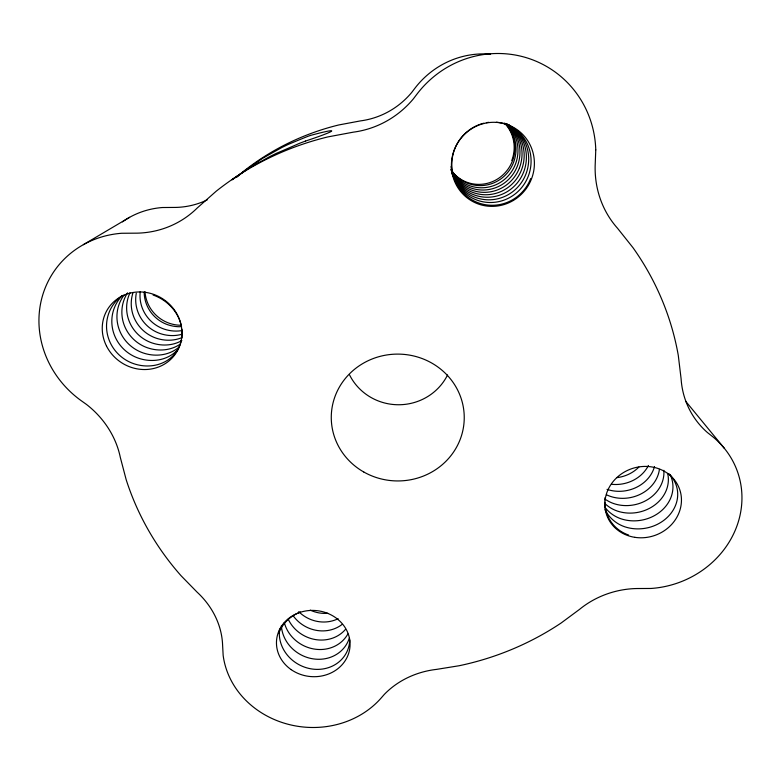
<?xml version="1.0" encoding="UTF-8"?>
<svg xmlns="http://www.w3.org/2000/svg" width="781" height="781" viewBox="0 0 781 781"><rect width="100%" height="100%" fill="white"/><g stroke="black" fill="none" stroke-linecap="round" stroke-linejoin="round"><path stroke-width="1.17" d="M237.141 176.984L243.428 171.429A244.346 236.35 0.7 0 1 338.817 124.95L360.549 120.879A86.086 82.337 82.5 0 0 411.626 92.558L414.496 88.79A87.277 84.963 -66.7 0 1 490.595 54.192M83.372 244.668L129.607 217.323M305.508 141.058L299.357 143.382A55.744 1.787 -23.1 0 1 276.328 153.359L269.835 156.561A55.744 1.035 -29.2 0 1 249.705 167.603L231.967 179.806L262.025 158.67A55.754 1.035 -29.2 0 1 282.058 147.394L288.013 144.524A55.744 1.787 -23.1 0 1 307.909 136.324L310.447 135.435M685.679 401.258L724.348 448.323M122.422 221.872A83.957 79.359 36.4 0 1 162.448 207.521L175.686 207.424A83.997 79.232 55.9 0 0 207.356 199.809M180.753 325.238A34.794 32.929 35.9 0 1 145.041 291.733M506.02 124.101A36.111 35.213 -65.8 0 1 502.261 175.52A36.111 35.213 -65.8 0 1 451.877 171.381M310.506 135.416A55.519 2.372 -17 0 1 305.576 141.039M447.562 374.968A54.406 52.737 0.7 0 1 398.671 404.753A54.406 52.737 0.7 0 1 349.644 375.085M659.418 469.361A35.379 30.801 -10.7 0 1 610.322 496.355A34.715 33.378 -36.5 0 1 606.437 494.724M648.435 465.466A34.237 29.981 -10.8 0 1 611.884 484.318M654.517 466.521A34.794 30.381 -10.8 0 1 607.013 489.355M638.868 467.087A33.69 29.59 -10.9 0 1 616.941 477.64M606.095 499.811A35.291 33.895 -36.2 0 0 613.739 503.579A35.975 31.23 -10.7 0 0 663.84 470.318M668.848 473.696A37.898 32.577 -10.5 0 1 670.147 514.347A37.898 32.577 -10.5 0 1 624.702 526.765A37.117 35.555 -35.2 0 1 604.982 509.632M667.667 473.393A36.59 31.67 -10.6 0 1 654.761 505.014A36.59 31.67 -10.6 0 1 617.273 511.047A35.877 34.432 -35.8 0 1 604.494 503.14M670.244 474.858A37.234 32.119 -10.6 0 1 661.702 510.52A37.234 32.119 -10.6 0 1 620.924 518.769A36.492 34.989 -35.5 0 1 605.031 507.465M628.607 535.034A37.771 36.141 -34.9 0 1 604.855 502.222M604.904 499.918A37.771 36.141 -34.9 0 1 605.099 497.614M451.106 169.78A36.141 35.321 -73.7 0 0 484.357 185.37A36.141 35.321 -73.7 0 0 513.605 162.282A36.453 34.715 -63.2 0 0 506.596 124.716M504.868 123.574A35.858 34.149 -63.5 0 1 511.78 160.554M508.753 125.204A38.367 36.492 -62.2 0 1 519.453 167.856M451.584 171.683A37.361 36.541 -72.9 0 0 486.026 189.9A37.361 36.541 -72.9 0 0 517.432 165.933A37.703 35.877 -62.6 0 0 508.607 125.497M519.453 167.856A38.005 37.185 -72.5 0 1 487.481 192.214A38.005 37.185 -72.5 0 1 452.433 173.694M506.791 124.306A37.068 35.282 -62.9 0 1 515.489 164.078A36.736 35.926 -73.3 0 1 485.733 187.538A36.736 35.926 -73.3 0 1 451.926 171.683M452.219 173.655A38.669 37.849 -72 0 0 487.813 194.703A38.669 37.849 -72 0 0 521.532 169.838A39.04 37.137 -61.8 0 0 508.802 125.028M496.413 122.227A41.247 39.177 -60.7 0 1 528.268 176.262A40.817 39.997 -70.3 0 1 485.548 202.201A40.817 39.997 -70.3 0 1 451.115 166.538M467.858 131.13A41.247 39.177 -60.7 0 0 454.347 149.932A41.578 40.768 -69.6 0 0 478.089 202.738A41.578 40.768 -69.6 0 0 530.689 178.556M468.532 130.593A41.247 39.177 -60.7 0 1 478.997 124.726M479.798 124.423A41.247 39.177 -60.7 0 1 481.408 123.886M482.228 123.642A41.247 39.177 -60.7 0 1 483.869 123.203M486.358 122.676A41.247 39.177 -60.7 0 1 488.867 122.324M452.16 173.392A40.075 39.255 -70.9 0 0 488.496 199.829A40.075 39.255 -70.9 0 0 525.945 174.036A40.485 38.474 -61.1 0 0 504.194 123.095M451.428 171.019A40.075 39.255 -70.9 0 1 451.027 169.418M452.121 173.558A39.362 38.542 -71.5 0 0 488.154 197.242A39.362 38.542 -71.5 0 0 523.7 171.908A39.753 37.791 -61.5 0 0 506.693 123.798M144.173 292.084A34.452 33.603 37.1 0 0 167.788 324.74A34.852 31.367 32 0 0 180.274 326.731M132.926 292.943A36.19 35.243 35.4 0 0 156.093 338.144A36.629 32.773 31.5 0 0 181.768 337.685M140.248 291.586A35.008 34.13 36.5 0 0 164.01 329.065A35.428 31.826 31.8 0 0 180.899 330.753M130.007 292.768A36.805 35.819 34.8 0 0 151.934 342.908A37.263 33.271 31.4 0 0 181.866 340.584M181.426 334.405A36.014 32.294 31.7 0 1 160.115 333.536A35.584 34.676 36 0 1 136.275 293.285M122.48 295.423A39.499 38.347 32.6 0 0 107.046 332.433A39.499 38.347 32.6 0 0 133.776 363.712A40.036 35.409 30.8 0 0 181.329 340.487M122.08 295.765A38.786 37.683 33.1 0 0 138.559 358.235A39.304 34.852 30.9 0 0 178.517 348.902M127.528 292.855A37.439 36.424 34.2 0 0 147.629 347.848A37.918 33.778 31.2 0 0 179.894 344.372M179.425 346.803A38.601 34.305 31.1 0 1 143.167 352.953A38.103 37.039 33.7 0 1 124.013 295.111M153.105 295.042A40.036 35.409 30.8 0 1 181.524 326.839M181.875 329.143A40.036 35.409 30.8 0 1 181.748 338.271M342.098 624.429A33.671 30.752 27.9 0 1 293.08 615.633M338.124 618.698A33.153 30.332 28.1 0 1 298.713 611.65M327.903 613.28A32.646 29.922 28.2 0 1 310.252 610.137M279.598 629.066A35.955 32.538 27.3 0 0 306.308 667.726A35.955 32.538 27.3 0 0 347.799 649.733A36.443 31.67 -11.4 0 0 349.732 639.922M281.375 625.688A35.35 32.07 27.4 0 0 311.072 658.49A35.35 32.07 27.4 0 0 348.697 639.873A35.828 31.24 -11.5 0 0 349.351 637.989M345.417 629.466A34.218 31.181 27.7 0 1 288.218 619.177M347.896 633.938A34.774 31.621 27.6 0 1 313.581 648.943A34.774 31.621 27.6 0 1 284.274 622.467M279.012 632.825A36.443 31.67 -11.4 0 1 300.431 612.031M595.766 149.884L595.151 165.933A98.386 91.797 -49.5 0 0 617.586 228.335L632.981 247.675A284.284 271.72 0.7 0 1 678.289 355.423L681.1 378.814A92.705 84.25 -32.7 0 0 707.469 432.567L711.208 435.515A93.154 84.973 -19.5 0 1 736.112 528.141A93.154 84.973 -19.5 0 1 651.003 588.464L636.769 588.532A83.948 74.117 -12.8 0 0 579.414 609.473L561.129 623.004A284.284 271.72 0.7 0 1 459.16 665.734L436.686 669.366A81.595 71.569 -2 0 0 384.32 694.397L381.45 697.677A88.663 79.555 5.9 0 1 287.642 724.153A88.663 79.555 5.9 0 1 223.151 655.357L222.478 642.783A84.368 74.585 15.3 0 0 197.066 592.115L181.143 575.822A284.284 271.72 0.7 0 1 126.151 479.602L120.313 457.393A89.542 80.443 27.2 0 0 86.437 404.402L82.22 401.414A98.045 91.582 33.6 0 1 41.276 300.373A98.045 91.582 33.6 0 1 121.67 233.265L137.163 233.158A98.865 92.509 53.1 0 0 197.349 207.883L216.152 191.247A284.284 271.72 0.7 0 1 327.786 136.929L353.295 132.165A101.55 96.99 81.3 0 0 413.295 98.953L416.663 94.53A102.252 99.509 -61.7 0 1 526.824 57.843A102.252 99.509 -61.7 0 1 595.766 149.884M291.196 669.649A36.853 33.114 5.9 0 0 349.82 648.22A36.853 33.114 5.9 0 0 298.772 612.802A36.853 33.114 5.9 0 0 291.196 669.649M106.499 346.042A40.622 37.996 33.1 0 0 175.432 353.959A40.622 37.996 33.1 0 0 144.368 292.211A40.622 37.996 33.1 0 0 106.499 346.042M513.254 200.502A42.291 41.217 -60.3 0 0 514.044 127.703A42.291 41.217 -60.3 0 0 451.418 164.801A42.291 41.217 -60.3 0 0 513.254 200.502M634.875 537.338A38.66 35.311 -19.3 0 0 679.685 489.462A38.66 35.311 -19.3 0 0 614.891 479.534A38.66 35.311 -19.3 0 0 634.875 537.338M363.741 471.978A66.483 63.417 0.7 0 0 464.236 418.45A66.483 63.417 0.7 0 0 365.283 362.15A66.483 63.417 0.7 0 0 363.741 471.978"/></g></svg>
